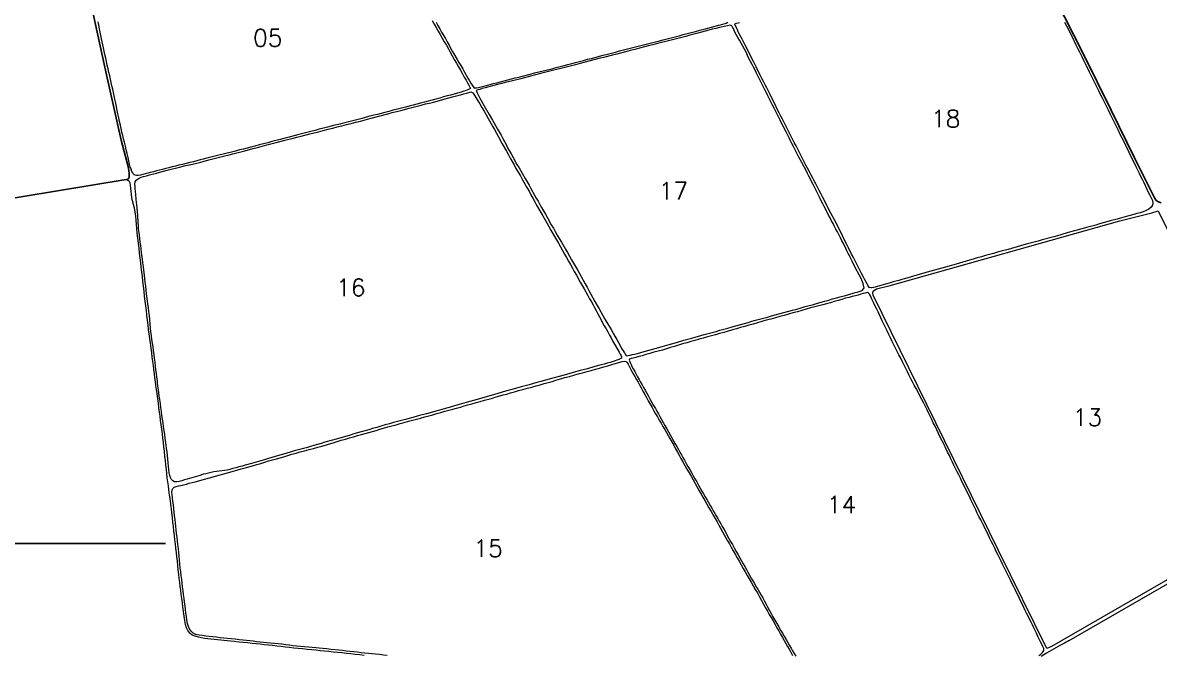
# Model space of a CAD drawing. Header units: millimetres. Extents: x 725091 to 729291, y 7781200 to 7787140.
# Drawn here: x 726532 to 728253, y 7783231 to 7784188 of the extents above; entities that cross this region are included whole.
import ezdxf

# ---------------------------------------------------------------- set-up
doc = ezdxf.new("R2010")
doc.units = ezdxf.units.MM
for name, color, linetype, lineweight in [('0114000494', 1, 'Continuous', 0), ('0114000494005', 5, 'Continuous', 0), ('0114000494013', 5, 'Continuous', 0), ('0114000494014', 5, 'Continuous', 0), ('0114000494015', 5, 'Continuous', 0), ('0114000494016', 5, 'Continuous', 0), ('0114000494017', 5, 'Continuous', 0), ('0114000494018', 5, 'Continuous', 0), ('0114000494020', 5, 'Continuous', 0)]:
    doc.layers.add(name, color=color, linetype=linetype, lineweight=lineweight)
for name, color, linetype in [('0114000494023', 5, 'Continuous'), ('0114000494028', 5, 'Continuous'), ('MALHA', 8, 'Continuous'), ('TEXTO', 7, 'Continuous')]:
    doc.layers.add(name, color=color, linetype=linetype)
doc.styles.add('Simplex', font='simplex.shx')

msp = doc.modelspace()

# ---------------------------------------------------------------- linework, layer by layer
at = {"layer": '0114000494', "linetype": 'Continuous'}
for points in [[(728050.6, 7785306.2), (728223.6, 7784968.4), (728698.9, 7784044), (728843.4, 7783764.1), (728878.5, 7783696.4), (728876.7, 7783691.5), (728722.6, 7783602.4), (728115.9, 7783253.2), (728115.2, 7783253.2), (728113.7, 7783252.2), (728111.7, 7783251), (728109.2, 7783249.6), (728106.3, 7783248), (728103, 7783246.2), (728099.5, 7783244.2), (728095.9, 7783242.3), (728092.5, 7783240.3), (728089.1, 7783238.3), (728085.6, 7783236.3), (728081.9, 7783234.1), (728077.9, 7783231.7), (728073.7, 7783229.1)], [(727049.1, 7783231), (727042.5, 7783231.7), (727035.7, 7783232.5), (727029, 7783233.2), (727022.2, 7783234), (727015.5, 7783234.6), (727008.9, 7783235.3), (727002.3, 7783236), (726995.7, 7783236.7), (726989.1, 7783237.4), (726982.5, 7783238.1), (726976, 7783238.8), (726969.4, 7783239.3), (726962.7, 7783240), (726956, 7783240.7), (726949.3, 7783241.4), (726942.7, 7783242.1), (726936.2, 7783242.9), (726929.8, 7783243.6), (726923.3, 7783244.2), (726916.9, 7783245), (726910.4, 7783245.7), (726904.1, 7783246.3), (726898, 7783247), (726891.9, 7783247.7), (726885.7, 7783248.4), (726879.5, 7783249.1), (726873, 7783249.8), (726866.4, 7783250.4), (726859.6, 7783251.1), (726853, 7783251.9), (726847, 7783252.6), (726841.7, 7783253.2), (726836.9, 7783253.7), (726832, 7783254.1), (726827.2, 7783254.6), (726822.3, 7783255), (726817.2, 7783255.5), (726812.3, 7783256.1), (726807.6, 7783256.7), (726802.9, 7783257.6), (726798.1, 7783258.6), (726793.3, 7783259.9), (726788.8, 7783261.8), (726785, 7783264.7), (726782, 7783268.4), (726780.1, 7783272.7), (726778.7, 7783277.8), (726777.5, 7783283.7), (726776.4, 7783290.3), (726775.5, 7783297.5), (726774.7, 7783304.3), (726774, 7783310.5), (726773.2, 7783316.9), (726772.3, 7783323.3), (726771.5, 7783329.4), (726770.7, 7783335.4), (726769.9, 7783341.4), (726769.2, 7783347.4), (726768.5, 7783353.5), (726767.7, 7783360.2), (726767, 7783366.8), (726766.3, 7783373.3), (726765.6, 7783379.9), (726764.9, 7783386.5), (726764.2, 7783393), (726763.4, 7783399.5), (726762.6, 7783406), (726761.9, 7783412.5), (726761.2, 7783419.1), (726760.4, 7783425.8), (726759.5, 7783432.7), (726758.8, 7783439.6), (726758, 7783446.5), (726757.3, 7783453), (726756.5, 7783459.1), (726755.8, 7783465.2), (726755, 7783471), (726754.1, 7783476.7), (726753.4, 7783482.2), (726752.7, 7783487.6), (726752, 7783493.4), (726751.1, 7783499.7), (726750.5, 7783506), (726749.8, 7783512.4), (726749.1, 7783519), (726748.4, 7783525.8), (726747.6, 7783532.6), (726746.8, 7783539.4), (726746, 7783546.3), (726745.2, 7783553.2), (726744.5, 7783559.8), (726743.6, 7783566.4), (726742.7, 7783573.1), (726741.8, 7783579.8), (726740.9, 7783586.3), (726740.1, 7783592.7), (726739.2, 7783599.1), (726738.5, 7783605.6), (726737.6, 7783612.6), (726736.6, 7783619.5), (726735.6, 7783626.5), (726734.6, 7783633.1), (726733.7, 7783639.1), (726733, 7783645.2), (726732.2, 7783651.1), (726731.5, 7783657.2), (726730.7, 7783663.3), (726730, 7783669.4), (726729.2, 7783675.6), (726728.4, 7783682), (726727.5, 7783688.9), (726726.5, 7783696), (726725.5, 7783703.1), (726724.4, 7783710.2), (726723.5, 7783717.3), (726722.7, 7783724.2), (726721.9, 7783731.2), (726721.1, 7783738.3), (726720.2, 7783745.6), (726719.4, 7783752.7), (726718.6, 7783759.9), (726717.7, 7783767.1), (726716.8, 7783774.6), (726716, 7783782.2), (726715.1, 7783789.7), (726714.2, 7783797), (726713.4, 7783804.1), (726712.5, 7783811.1), (726711.6, 7783818.1), (726710.8, 7783825.1), (726710, 7783832.3), (726709.2, 7783839.7), (726708.4, 7783847.1), (726707.5, 7783854.7), (726706.6, 7783862.2), (726705.7, 7783869.6), (726704.9, 7783876.6), (726704.3, 7783883.1), (726703.9, 7783889.5), (726703.3, 7783895.7), (726702.5, 7783901.8), (726701.4, 7783907.7), (726699.7, 7783913.3), (726698.5, 7783918.8), (726697.5, 7783923.7), (726696.8, 7783928.5), (726696.2, 7783933.2), (726695.7, 7783937.9), (726695.2, 7783942.1), (726694.7, 7783945.7), (726693.7, 7783947.9), (726688.6, 7783951.1), (726122.9, 7783857.6)]]:
    msp.add_lwpolyline(points, dxfattribs=at)
at = {"layer": '0114000494005', "linetype": 'ByBlock', "elevation": 572.7}
msp.add_lwpolyline([(727152.1, 7784191.7), (727155.1, 7784186.2), (727158.2, 7784180.8), (727161.2, 7784175.6), (727164.2, 7784170.2), (727167.4, 7784164.8), (727170.4, 7784159.4), (727173.5, 7784154), (727176.5, 7784148.7), (727179.4, 7784143.4), (727182.4, 7784138.1), (727185.5, 7784132.6), (727188.6, 7784127.1), (727191.7, 7784121.6), (727194.8, 7784116.2), (727197.8, 7784111), (727200.7, 7784106), (727203.3, 7784101.3), (727205.5, 7784097.4), (727207.3, 7784093.7), (727208.8, 7784090.7), (727210, 7784088.5), (727208, 7784087.7), (727206, 7784086.7), (727203.4, 7784085.5), (727200.1, 7784084.4), (727195.7, 7784083.2), (727190.6, 7784081.8), (727185.3, 7784080.3), (727180, 7784078.7), (727174.7, 7784077.3), (727169.1, 7784075.8), (727163.4, 7784074.2), (727157.5, 7784072.6), (727151.8, 7784071.1), (727146, 7784069.6), (727140.2, 7784068), (727134.3, 7784066.4), (727128.7, 7784064.9), (727123.1, 7784063.5), (727117.4, 7784062.1), (727111.6, 7784060.5), (727105.5, 7784059), (727099.3, 7784057.4), (727092.9, 7784055.7), (727086.6, 7784054), (727080.4, 7784052.4), (727074.7, 7784050.9), (727069.2, 7784049.5), (727063.6, 7784048.1), (727057.9, 7784046.6), (727052.1, 7784045.1), (727046.2, 7784043.5), (727040.2, 7784041.9), (727034.1, 7784040.3), (727027.8, 7784038.8), (727021.6, 7784037.2), (727015.6, 7784035.8), (727010, 7784034.4), (727004.6, 7784033), (726999.2, 7784031.6), (726993.4, 7784030.1), (726987.3, 7784028.5), (726981.1, 7784026.9), (726974.8, 7784025.3), (726968.6, 7784023.6), (726962.3, 7784022), (726956.2, 7784020.4), (726950.3, 7784019), (726944.7, 7784017.6), (726939, 7784016.2), (726933.3, 7784014.7), (726927.5, 7784013.1), (726921.7, 7784011.5), (726915.6, 7784009.9), (726909.4, 7784008.3), (726903.1, 7784006.6), (726896.6, 7784004.9), (726890.1, 7784003.2), (726883.7, 7784001.5), (726877.5, 7784000), (726871.8, 7783998.5), (726866.2, 7783997.1), (726860.4, 7783995.6), (726854.3, 7783994), (726848.1, 7783992.3), (726841.9, 7783990.7), (726835.7, 7783989.1), (726829.3, 7783987.6), (726823.1, 7783986.1), (726816.9, 7783984.6), (726811, 7783983.1), (726805.6, 7783981.7), (726800.7, 7783980.5), (726795.7, 7783979.2), (726790.5, 7783977.9), (726785.1, 7783976.6), (726779.5, 7783975.1), (726774, 7783973.8), (726768.7, 7783972.5), (726763.5, 7783971.3), (726758.5, 7783970), (726753.6, 7783968.7), (726748.7, 7783967.4), (726743.9, 7783966.2), (726739.2, 7783965.1), (726734.5, 7783964), (726730, 7783962.8), (726725.4, 7783961.6), (726721.4, 7783960.5), (726717.4, 7783959.4), (726713.8, 7783958.5), (726710.3, 7783957.7), (726707.2, 7783957), (726704.5, 7783956.8), (726702.5, 7783957.3), (726701.1, 7783958.1), (726700, 7783959.2), (726698.9, 7783960.9), (726697.6, 7783963.3), (726696.2, 7783966.4), (726695, 7783970), (726694.1, 7783974.1), (726693, 7783979), (726691.8, 7783984.4), (726690.4, 7783990.2), (726689, 7783996), (726687.6, 7784001.6), (726686.2, 7784007.2), (726684.9, 7784012.5), (726683.6, 7784017.7), (726682.5, 7784022.8), (726681.3, 7784027.9), (726680, 7784033.2), (726678.7, 7784038.8), (726677.5, 7784044.5), (726676.4, 7784050.1), (726675.3, 7784055.5), (726674.2, 7784061.1), (726673, 7784066.7), (726671.9, 7784072.3), (726670.8, 7784077.6), (726669.7, 7784082.7), (726668.5, 7784087.8), (726667.3, 7784092.9), (726666.2, 7784097.9), (726665.2, 7784102.9), (726663.9, 7784107.9), (726662.8, 7784113), (726661.5, 7784118.2), (726660.3, 7784123.9), (726659.1, 7784129.5), (726657.9, 7784134.7), (726656.7, 7784140), (726655.6, 7784145.2), (726654.5, 7784150.1), (726653.4, 7784154.7), (726652.4, 7784159.2), (726651.5, 7784163.7), (726650.6, 7784168.6), (726649.6, 7784173.7), (726648.6, 7784179), (726647.4, 7784184.3), (726646.2, 7784189.7)], dxfattribs=at)
at = {"layer": '0114000494013'}
msp.add_lwpolyline([(728089.3, 7783244.3), (728082.5, 7783241.2), (728009.1, 7783389.6), (727819.4, 7783776.1), (727819, 7783779.3), (727819.8, 7783782.1), (727824.6, 7783785.3), (727845.4, 7783790.6), (728192.7, 7783888.6), (728241.2, 7783900.6), (728250.9, 7783903.4), (728469, 7783463.2), (728423.8, 7783437.2), (728089.3, 7783244.3)], close=True, dxfattribs=at)
at = {"layer": '0114000494014', "linetype": 'ByBlock', "elevation": 563.3}
msp.add_lwpolyline([(728070.4, 7783230.9), (728073.5, 7783233), (728076.1, 7783235.4), (728077.7, 7783238.2), (728077.8, 7783241.4), (728076.6, 7783244.4), (728074.8, 7783247.8), (728072.8, 7783251.5), (728070.8, 7783255.4), (728068.7, 7783259.7), (728066.8, 7783264.4), (728065, 7783268.7), (728062.9, 7783272.9), (728060.7, 7783277.1), (728058.5, 7783281.4), (728056.4, 7783285.7), (728054.1, 7783290.2), (728051.9, 7783294.7), (728049.7, 7783299), (728047.6, 7783303.3), (728045.4, 7783308.1), (728043.2, 7783312.6), (728041.1, 7783317.1), (728038.9, 7783321.6), (728036.7, 7783326.2), (728034.5, 7783330.6), (728032.4, 7783334.9), (728030.2, 7783339.3), (728027.9, 7783343.8), (728025.5, 7783348.7), (728022.9, 7783354), (728020.4, 7783359.1), (728017.8, 7783364), (728015.4, 7783368.8), (728013.1, 7783373.6), (728010.7, 7783378.5), (728008.3, 7783383.5), (728005.9, 7783388.4), (728003.5, 7783393.2), (728001.1, 7783398.1), (727998.7, 7783403), (727996.3, 7783407.7), (727994, 7783412.4), (727992, 7783416.8), (727989.8, 7783421.3), (727987.5, 7783426), (727985, 7783430.9), (727982.4, 7783435.9), (727979.7, 7783441.1), (727977.2, 7783446.2), (727974.9, 7783451.1), (727972.4, 7783456), (727970, 7783461.1), (727967.5, 7783466.3), (727965.2, 7783471.2), (727963, 7783475.8), (727960.7, 7783480.3), (727958.4, 7783484.9), (727956.2, 7783489.3), (727953.9, 7783494), (727951.6, 7783499), (727949.2, 7783504), (727946.8, 7783508.9), (727944.3, 7783513.8), (727941.9, 7783518.7), (727939.6, 7783523.5), (727937.3, 7783528.3), (727934.9, 7783533.4), (727932.3, 7783538.6), (727929.6, 7783544.2), (727926.8, 7783549.9), (727924.1, 7783555.6), (727921.2, 7783561.2), (727918.5, 7783566.7), (727915.8, 7783572.2), (727913.2, 7783577.6), (727910.6, 7783582.7), (727908.2, 7783587.7), (727905.8, 7783592.8), (727903.4, 7783597.8), (727901.1, 7783602.7), (727898.7, 7783607.7), (727896.1, 7783612.8), (727893.3, 7783618), (727890.4, 7783623.6), (727887.5, 7783629.2), (727884.6, 7783634.7), (727881.8, 7783639.9), (727879.2, 7783644.8), (727876.6, 7783649.6), (727874.2, 7783654.6), (727871.7, 7783659.8), (727869.1, 7783665), (727866.6, 7783670.1), (727863.9, 7783675.2), (727861.3, 7783680.4), (727858.6, 7783685.7), (727856, 7783690.8), (727853.3, 7783695.9), (727850.8, 7783700.9), (727848.3, 7783706), (727845.7, 7783711.3), (727843.1, 7783716.5), (727840.6, 7783721.8), (727838.1, 7783727), (727835.6, 7783732.1), (727833.3, 7783737), (727831.2, 7783741.6), (727829, 7783746.1), (727826.9, 7783750.8), (727824.5, 7783755.7), (727822.3, 7783760.4), (727820.2, 7783764.7), (727818.3, 7783768.7), (727816.6, 7783772.2), (727815.3, 7783775.1), (727814, 7783777.5), (727812.7, 7783779.1), (727811.2, 7783779.9), (727807.6, 7783779.2), (727804.5, 7783778.3), (727801, 7783777.3), (727797, 7783776.2), (727792.6, 7783775.1), (727787.9, 7783773.9), (727783, 7783772.6), (727777.9, 7783771.2), (727772.3, 7783769.6), (727766.4, 7783767.9), (727760.5, 7783766.2), (727754.8, 7783764.6), (727749.1, 7783763), (727743.3, 7783761.5), (727737.3, 7783759.9), (727731.2, 7783758.3), (727724.9, 7783756.6), (727718.4, 7783754.8), (727711.7, 7783752.9), (727704.8, 7783751), (727698.1, 7783749.2), (727691.6, 7783747.3), (727685, 7783745.4), (727678.4, 7783743.6), (727671.6, 7783741.7), (727664.6, 7783739.8), (727657.8, 7783737.9), (727651.1, 7783736), (727644.5, 7783734.2), (727638, 7783732.3), (727631.6, 7783730.5), (727625.3, 7783728.7), (727619, 7783726.9), (727612.8, 7783725.2), (727606.5, 7783723.4), (727600.1, 7783721.5), (727593.6, 7783719.7), (727587.2, 7783717.9), (727581, 7783716.2), (727574.9, 7783714.4), (727568.6, 7783712.7), (727562.3, 7783710.9), (727556, 7783709.2), (727549.7, 7783707.4), (727543.5, 7783705.7), (727537.3, 7783703.9), (727531.1, 7783702.1), (727525, 7783700.3), (727518.9, 7783698.5), (727512.9, 7783696.9), (727506.8, 7783695), (727500.5, 7783693), (727494.1, 7783691.2), (727487.7, 7783689.5), (727481.4, 7783687.7), (727475.4, 7783686), (727469.8, 7783684.4), (727464.9, 7783683.1), (727460.2, 7783681.8), (727456.2, 7783680.8), (727453.3, 7783680), (727450.8, 7783679.1), (727450.8, 7783679.1), (727450, 7783677.5), (727450.5, 7783676.5), (727451.6, 7783674), (727453, 7783671.2), (727454.5, 7783668), (727456.4, 7783664.3), (727458.6, 7783660.5), (727460.8, 7783656.5), (727463, 7783652.5), (727465.3, 7783648.3), (727467.5, 7783644.2), (727469.7, 7783640.3), (727471.9, 7783636.3), (727474.2, 7783632.1), (727476.8, 7783627.7), (727479.4, 7783623.1), (727482.1, 7783618.3), (727484.7, 7783613.6), (727487.3, 7783609.1), (727489.9, 7783604.7), (727492.3, 7783600.5), (727494.5, 7783596.4), (727496.7, 7783592.3), (727499.2, 7783588), (727501.8, 7783583.3), (727504.4, 7783578.6), (727507.1, 7783573.9), (727509.7, 7783569.3), (727512.2, 7783564.8), (727514.8, 7783560.3), (727517.4, 7783555.7), (727519.9, 7783551.2), (727522.4, 7783546.9), (727524.8, 7783542.7), (727527.1, 7783538.5), (727529.4, 7783534.5), (727531.7, 7783530.4), (727534.2, 7783526.1), (727536.7, 7783521.5), (727539.2, 7783516.8), (727541.9, 7783512.1), (727544.5, 7783507.5), (727547.1, 7783502.8), (727549.8, 7783498.1), (727552.5, 7783493.3), (727555.2, 7783488.6), (727557.8, 7783483.9), (727560.3, 7783479.5), (727562.8, 7783475.3), (727565.2, 7783471.1), (727567.7, 7783466.7), (727570.3, 7783462.2), (727572.8, 7783457.8), (727575.2, 7783453.7), (727577.5, 7783449.7), (727579.8, 7783445.8), (727582.1, 7783441.9), (727584.3, 7783437.9), (727586.6, 7783433.9), (727588.9, 7783430), (727591.2, 7783425.9), (727593.8, 7783421.3), (727596.3, 7783416.7), (727598.8, 7783412.3), (727601.2, 7783408), (727603.8, 7783403.5), (727606.5, 7783398.6), (727609.3, 7783393.5), (727612.2, 7783388.2), (727615, 7783383.2), (727617.6, 7783378.5), (727620.3, 7783374), (727622.8, 7783369.6), (727625.3, 7783365.3), (727627.8, 7783361), (727630.1, 7783356.7), (727632.5, 7783352.4), (727635.1, 7783347.7), (727637.3, 7783343.9), (727639.7, 7783339.6), (727642.2, 7783335.4), (727644.8, 7783331.1), (727647.3, 7783326.7), (727649.8, 7783322.3), (727652.4, 7783317.8), (727655, 7783313.1), (727657.5, 7783308.4), (727660, 7783303.6), (727662.6, 7783298.8), (727665.1, 7783294.2), (727667.9, 7783289.4), (727670.8, 7783284.3), (727673.8, 7783279.2), (727676.7, 7783274), (727679.4, 7783269.2), (727682.2, 7783264.6), (727685, 7783259.8), (727687.8, 7783255.1), (727690.3, 7783250.5), (727692.8, 7783246.1), (727695.3, 7783241.8), (727697.7, 7783237.7), (727699.9, 7783233.7), (727702.3, 7783229.6)], dxfattribs=at)
at = {"layer": '0114000494015', "linetype": 'ByBlock', "elevation": 570.4}
msp.add_lwpolyline([(727084.1, 7783230.8), (727078.2, 7783231.5), (727072.2, 7783232.2), (727066.4, 7783232.9), (727060.9, 7783233.4), (727055.6, 7783233.9), (727050.1, 7783234.4), (727044.5, 7783235), (727038.9, 7783235.6), (727033.1, 7783236.2), (727027.4, 7783236.9), (727021.7, 7783237.6), (727016.1, 7783238.2), (727010.5, 7783238.8), (727004.6, 7783239.4), (726998.6, 7783240.1), (726992.6, 7783240.7), (726986.7, 7783241.4), (726981.1, 7783241.9), (726975.7, 7783242.4), (726970.3, 7783243), (726964.7, 7783243.6), (726958.8, 7783244.1), (726952.9, 7783244.5), (726947.1, 7783245.1), (726941.4, 7783245.5), (726935.9, 7783246.2), (726930.3, 7783246.9), (726924.6, 7783247.7), (726918.9, 7783248.4), (726913.2, 7783249), (726907.4, 7783249.6), (726901.9, 7783250), (726896.7, 7783250.5), (726891.6, 7783251.1), (726886.3, 7783251.7), (726881.2, 7783252.4), (726876.2, 7783252.9), (726871.1, 7783253.4), (726865.7, 7783254.1), (726860, 7783254.7), (726853.9, 7783255.3), (726847.9, 7783255.9), (726842.1, 7783256.5), (726836.5, 7783257.1), (726830.9, 7783257.7), (726825.4, 7783258.3), (726820, 7783259), (726814.7, 7783259.7), (726809.6, 7783260.3), (726804.5, 7783261), (726799.4, 7783261.8), (726794.5, 7783262.8), (726790.3, 7783264.7), (726787, 7783267.4), (726784.7, 7783270.9), (726783.1, 7783274.9), (726781.9, 7783279.4), (726780.9, 7783284.6), (726780.1, 7783290), (726779.3, 7783295.3), (726778.6, 7783300.6), (726777.9, 7783306), (726777.2, 7783311.5), (726776.5, 7783317.2), (726775.8, 7783323), (726775, 7783328.8), (726774.3, 7783334.6), (726773.6, 7783340.3), (726772.9, 7783346), (726772.2, 7783351.6), (726771.5, 7783357.3), (726770.8, 7783363.3), (726770.2, 7783369.3), (726769.6, 7783375.2), (726769.1, 7783381), (726768.5, 7783386.8), (726767.9, 7783392.6), (726767.2, 7783398.5), (726766.5, 7783404.2), (726765.8, 7783410), (726765.1, 7783415.6), (726764.6, 7783420.9), (726764.1, 7783426.1), (726763.5, 7783431.3), (726762.9, 7783436.6), (726762.2, 7783442), (726761.6, 7783447.5), (726761, 7783453), (726760.3, 7783458.7), (726759.7, 7783464.2), (726759, 7783469.3), (726758.4, 7783473.9), (726758.1, 7783477.9), (726758.6, 7783481.2), (726759.7, 7783483.6), (726761.7, 7783485.4), (726764.6, 7783486.7), (726764.6, 7783486.7), (726768.1, 7783487.5), (726771.7, 7783488.2), (726775.7, 7783489.2), (726779.9, 7783490.2), (726784.3, 7783491.3), (726788.7, 7783492.5), (726793.5, 7783493.7), (726798.8, 7783495.1), (726804.1, 7783496.6), (726809.5, 7783498.1), (726814.9, 7783499.7), (726820.3, 7783501.2), (726825.7, 7783502.7), (726831.1, 7783504.2), (726836.6, 7783505.7), (726842.1, 7783507.2), (726847.4, 7783508.7), (726852.7, 7783510.2), (726857.9, 7783511.7), (726863.1, 7783513.2), (726868.8, 7783514.8), (726874.6, 7783516.4), (726880.3, 7783518), (726886.4, 7783519.7), (726892.5, 7783521.5), (726898.5, 7783523.4), (726904.5, 7783525.1), (726910.4, 7783526.8), (726916.2, 7783528.5), (726921.9, 7783530), (726927.5, 7783531.6), (726933.6, 7783533.4), (726939.7, 7783535.2), (726946, 7783537), (726952.3, 7783538.7), (726959, 7783540.6), (726965.9, 7783542.4), (726972.4, 7783544.2), (726978.7, 7783545.9), (726984.8, 7783547.5), (726990.8, 7783549.2), (726996.6, 7783551), (727002.4, 7783552.8), (727008.4, 7783554.6), (727014.5, 7783556.4), (727020.7, 7783558.2), (727026.9, 7783560.1), (727033.1, 7783561.8), (727039.1, 7783563.5), (727044.9, 7783565.1), (727050.7, 7783566.6), (727056.3, 7783568.2), (727061.6, 7783569.8), (727067.1, 7783571.3), (727072.7, 7783573.1), (727078.6, 7783574.9), (727084.9, 7783576.6), (727091.2, 7783578.3), (727097.5, 7783580), (727103.6, 7783581.7), (727109.8, 7783583.4), (727116, 7783585.1), (727122.3, 7783586.8), (727128.5, 7783588.4), (727134.6, 7783590), (727140.9, 7783591.8), (727147, 7783593.4), (727152.9, 7783595.1), (727158.9, 7783596.8), (727165, 7783598.6), (727171.2, 7783600.3), (727177.2, 7783601.9), (727183.1, 7783603.6), (727188.9, 7783605.1), (727194.7, 7783606.7), (727200.4, 7783608.4), (727206.2, 7783610.1), (727212.3, 7783611.8), (727218.5, 7783613.4), (727224.8, 7783615.2), (727231.2, 7783617), (727239.7, 7783619.2), (727243.3, 7783620.3), (727248.9, 7783621.9), (727254.2, 7783623.5), (727259.4, 7783625), (727264.8, 7783626.4), (727270.5, 7783628.2), (727276.4, 7783629.8), (727282.7, 7783631.5), (727289.4, 7783633.2), (727296.2, 7783635.1), (727302.9, 7783637), (727309.3, 7783638.8), (727315.5, 7783640.5), (727321.6, 7783642.2), (727327.5, 7783643.8), (727333.6, 7783645.5), (727339.3, 7783647.2), (727346.4, 7783649.3), (727353, 7783651.2), (727359.7, 7783653), (727366.3, 7783654.8), (727373, 7783656.7), (727379.8, 7783658.6), (727386.5, 7783660.5), (727392.9, 7783662.2), (727399.2, 7783663.9), (727405.5, 7783665.7), (727411.8, 7783667.5), (727418, 7783669.3), (727424.2, 7783671.1), (727431.2, 7783673.2), (727434.6, 7783674.2), (727439.8, 7783675.7), (727442.5, 7783676.3), (727445.9, 7783675.8), (727447, 7783674), (727448.5, 7783671.5), (727450.1, 7783668.7), (727451.9, 7783665.4), (727454, 7783661.6), (727456.4, 7783657.2), (727458.9, 7783652.7), (727461.4, 7783648.4), (727463.6, 7783644.4), (727466, 7783640.2), (727468.5, 7783635.9), (727471, 7783630.9), (727473.7, 7783625.9), (727476.5, 7783620.9), (727479.2, 7783616), (727482, 7783611.1), (727484.8, 7783606.1), (727487.6, 7783601.2), (727490.3, 7783596.6), (727493, 7783592), (727495.8, 7783587.1), (727498.6, 7783582.2), (727501.3, 7783577.5), (727504, 7783572.8), (727506.6, 7783568.2), (727509.2, 7783563.6), (727511.8, 7783558.9), (727514.6, 7783554.1), (727517.6, 7783548.8), (727520.6, 7783543.4), (727523.4, 7783538.4), (727526, 7783533.7), (727528.6, 7783528.8), (727531.5, 7783523.6), (727534.5, 7783518.2), (727537.7, 7783512.8), (727540.8, 7783507.4), (727543.9, 7783502.1), (727547, 7783496.7), (727550.1, 7783491.1), (727553.4, 7783485.4), (727556.4, 7783479.8), (727559.2, 7783474.9), (727561.9, 7783470.1), (727564.8, 7783465.1), (727567.8, 7783459.8), (727571, 7783454.3), (727574.3, 7783448.6), (727577.4, 7783443.1), (727580.4, 7783437.9), (727583.3, 7783432.9), (727585.9, 7783428), (727588.7, 7783423.2), (727591.5, 7783418.1), (727594.1, 7783413.3), (727596.7, 7783408.8), (727599.3, 7783404.2), (727602, 7783399.5), (727604.8, 7783394.6), (727607.7, 7783389.4), (727610.7, 7783384.1), (727613.7, 7783378.8), (727616.9, 7783373.5), (727619.9, 7783368.1), (727622.9, 7783362.6), (727625.9, 7783357.2), (727628.9, 7783352), (727631.7, 7783346.9), (727634.8, 7783341.6), (727638, 7783336.3), (727641.1, 7783330.8), (727644.3, 7783325.4), (727647.4, 7783319.8), (727650.5, 7783314.1), (727653.6, 7783308.4), (727656.7, 7783302.9), (727659.4, 7783297.9), (727662.1, 7783293), (727665, 7783288.1), (727668.1, 7783283), (727671, 7783277.9), (727673.8, 7783272.8), (727676.6, 7783268), (727679.3, 7783263.1), (727682.2, 7783258.1), (727684.9, 7783253.3), (727687.6, 7783249), (727690, 7783244.6), (727692.3, 7783240.2), (727694.9, 7783235.6), (727697.6, 7783230.7)], dxfattribs=at)
at = {"layer": '0114000494016', "linetype": 'ByBlock', "elevation": 571.7}
msp.add_lwpolyline([(726708.5, 7783953.1), (726711.4, 7783954.3), (726715.1, 7783955.5), (726719.5, 7783956.7), (726724.3, 7783957.9), (726734.6, 7783960.6), (726740, 7783962.1), (726750.9, 7783964.9), (726771.7, 7783970.3), (726776.8, 7783971.5), (726789.4, 7783974.4), (726795.6, 7783975.9), (726801.8, 7783977.4), (726814.2, 7783980.6), (726820.2, 7783982.3), (726826.1, 7783983.7), (726838.3, 7783986.7), (726844.5, 7783988.2), (726850.4, 7783989.7), (726856.3, 7783991.1), (726862.5, 7783992.8), (726868.6, 7783994.4), (726880.8, 7783997.7), (726887.6, 7783999.6), (726894.6, 7784001.4), (726901.6, 7784003.3), (726915.7, 7784006.9), (726929, 7784010.4), (726941.5, 7784013.6), (726947.4, 7784015.1), (726953.6, 7784016.7), (726966.7, 7784019.9), (726973.4, 7784021.5), (726980.2, 7784023.3), (726987.2, 7784025.1), (726994.4, 7784027), (727001.5, 7784028.7), (727008.4, 7784030.6), (727015.3, 7784032.4), (727022.2, 7784034.2), (727029.2, 7784035.9), (727036.3, 7784037.7), (727043.4, 7784039.4), (727057.5, 7784043.1), (727071.4, 7784046.8), (727084.9, 7784050.4), (727091.6, 7784052.2), (727098.2, 7784053.9), (727104.7, 7784055.6), (727117.3, 7784058.8), (727129.3, 7784061.9), (727135.5, 7784063.5), (727141.7, 7784065.2), (727147.9, 7784066.7), (727153.9, 7784068.2), (727177, 7784074.3), (727182.9, 7784076), (727188.8, 7784077.6), (727194.7, 7784079.2), (727200, 7784080.6), (727204.6, 7784081.7), (727210.7, 7784083.4), (727213.5, 7784082.3), (727214.9, 7784080.3), (727216.7, 7784077.3), (727221.3, 7784070.1), (727224.1, 7784065.4), (727227.3, 7784060.1), (727230.6, 7784054.4), (727236.9, 7784043.1), (727243.1, 7784031.9), (727246.2, 7784026.5), (727249.3, 7784021), (727252.3, 7784015.6), (727258.2, 7784004.9), (727264.3, 7783993.9), (727267.4, 7783988.4), (727270.3, 7783983.2), (727273.2, 7783978.1), (727276, 7783973), (727278.9, 7783967.8), (727282.1, 7783962.2), (727285.5, 7783956.4), (727288.9, 7783950.5), (727295.4, 7783939.1), (727298.6, 7783933.3), (727301.6, 7783927.9), (727304.5, 7783922.5), (727307.3, 7783917.2), (727310.2, 7783911.9), (727316.6, 7783901.2), (727319.6, 7783895.8), (727325.6, 7783885.2), (727328.7, 7783879.8), (727331.6, 7783874.5), (727337.1, 7783864.8), (727340, 7783859.9), (727343, 7783854.7), (727346.1, 7783849.3), (727349.2, 7783843.6), (727352.4, 7783838.2), (727355.4, 7783833), (727358.4, 7783827.6), (727361.4, 7783822.4), (727364.2, 7783817), (727367.2, 7783811.6), (727370.3, 7783806.3), (727376.2, 7783795.7), (727379.2, 7783790.4), (727382, 7783785.4), (727387.6, 7783775.5), (727390.4, 7783770.6), (727393, 7783765.8), (727395.5, 7783761.3), (727397.8, 7783757.1), (727400.2, 7783752.6), (727402.7, 7783747.8), (727405.2, 7783743.3), (727407.7, 7783738.8), (727410.1, 7783734.3), (727412.6, 7783729.6), (727415.2, 7783724.9), (727417.8, 7783720.3), (727420.4, 7783715.7), (727422.8, 7783711.2), (727425.2, 7783707), (727429.6, 7783699.4), (727435.3, 7783689.6), (727436.8, 7783686.9), (727438.1, 7783684.4), (727438.7, 7783682.5), (727438.8, 7783680.8), (727434.4, 7783678.4), (727431.8, 7783677.5), (727428.8, 7783676.5), (727421.4, 7783674.3), (727417.1, 7783673), (727412.4, 7783671.7), (727407.7, 7783670.4), (727398, 7783667.8), (727387.4, 7783664.7), (727376, 7783661.9), (727370.9, 7783660.3), (727365.7, 7783658.8), (727355.3, 7783655.8), (727349.9, 7783654.4), (727344.2, 7783652.9), (727332.7, 7783649.9), (727327.3, 7783648.4), (727321.9, 7783647), (727316.3, 7783645.4), (727310.6, 7783643.7), (727298.8, 7783640.3), (727292.8, 7783638.7), (727286.7, 7783637.1), (727274.7, 7783633.8), (727262.9, 7783630.5), (727251.6, 7783627.3), (727241.1, 7783624.3), (727225.2, 7783619.6), (727220, 7783618.1), (727214.6, 7783616.6), (727209.1, 7783615.1), (727203.7, 7783613.5), (727192.9, 7783610.4), (727187.3, 7783608.8), (727181.4, 7783607.2), (727175.8, 7783605.7), (727170.1, 7783604.1), (727159.4, 7783600.9), (727154.2, 7783599.5), (727149, 7783598.1), (727143.6, 7783596.6), (727132.8, 7783593.7), (727122.6, 7783591), (727117.2, 7783589.5), (727111.6, 7783588), (727099.7, 7783584.8), (727093.6, 7783583.1), (727087.2, 7783581.4), (727080.8, 7783579.7), (727074.4, 7783577.9), (727068.1, 7783576), (727061.9, 7783574.2), (727056, 7783572.3), (727044.7, 7783569.1), (727039, 7783567.6), (727033.5, 7783566), (727027.9, 7783564.4), (727022.6, 7783562.8), (727006.8, 7783558.3), (727001.3, 7783556.8), (726989.6, 7783553.4), (726983.9, 7783551.7), (726978.4, 7783550.1), (726972.8, 7783548.5), (726961.2, 7783545.2), (726943.5, 7783540.3), (726932.2, 7783537), (726926.8, 7783535.3), (726911, 7783530.8), (726894.6, 7783526), (726889.1, 7783524.4), (726878.3, 7783521.5), (726869.1, 7783518.9), (726864.5, 7783517.5), (726859.6, 7783516), (726854.7, 7783514.7), (726850.2, 7783513.5), (726845.9, 7783512.4), (726841.9, 7783511.4), (726837.9, 7783510.5), (726833.8, 7783510.1), (726829.8, 7783509.5), (726825.8, 7783509.1), (726821.7, 7783508.5), (726817.5, 7783507.7), (726813.4, 7783506.8), (726809.4, 7783505.8), (726805.9, 7783504.9), (726798.7, 7783502.8), (726795.3, 7783501.8), (726792, 7783500.8), (726781.1, 7783497.5), (726777.2, 7783496.4), (726773.1, 7783495.3), (726769.1, 7783494.1), (726765.4, 7783493.4), (726762.1, 7783493.8), (726759.4, 7783495.1), (726757.4, 7783497.1), (726755.8, 7783499.9), (726754.7, 7783503.3), (726754.1, 7783507.4), (726753.6, 7783512.1), (726753.1, 7783517.1), (726752.6, 7783522.5), (726752, 7783528), (726751.3, 7783533.4), (726750.7, 7783538.7), (726750, 7783543.8), (726749.3, 7783549), (726747.9, 7783559.7), (726747.2, 7783565.3), (726745.5, 7783576.8), (726744.7, 7783582.7), (726742.9, 7783594.1), (726742.2, 7783599.8), (726741.5, 7783605.8), (726740.7, 7783612), (726739.8, 7783618), (726738.9, 7783623.4), (726738.3, 7783628.9), (726736.8, 7783639), (726736.3, 7783642.8), (726736, 7783646.8), (726735.2, 7783652), (726734.5, 7783657.5), (726733.9, 7783663.2), (726733.3, 7783668.8), (726732.6, 7783674.6), (726731.9, 7783680.4), (726731.1, 7783686.2), (726730.3, 7783691.9), (726729.5, 7783697.6), (726728.6, 7783703.3), (726727.7, 7783709), (726727.1, 7783714.8), (726726.4, 7783720.4), (726725.9, 7783726.2), (726725.3, 7783732.4), (726724.7, 7783738.9), (726724, 7783745.3), (726723.3, 7783751.5), (726722.5, 7783757.2), (726721.7, 7783762.3), (726721, 7783767.4), (726719.8, 7783777.8), (726718.4, 7783789.6), (726717.6, 7783795.5), (726716.9, 7783801.3), (726714.9, 7783819), (726714, 7783824.9), (726713.3, 7783830.7), (726712.7, 7783836.1), (726712, 7783841), (726711.4, 7783845.9), (726710.8, 7783850.9), (726710.2, 7783856), (726709, 7783866.7), (726707.7, 7783876.8), (726707.4, 7783881.7), (726707.1, 7783886.6), (726706.6, 7783896), (726705.4, 7783908.8), (726704.9, 7783912.8), (726704.5, 7783916.8), (726704.2, 7783920.9), (726703.3, 7783929), (726702.6, 7783936.8), (726702.2, 7783940.5), (726702.1, 7783944), (726702.6, 7783947.2), (726704.1, 7783949.9), (726706.1, 7783951.7)], close=True, dxfattribs=at)
at = {"layer": '0114000494017', "linetype": 'ByBlock', "elevation": 579.4}
msp.add_lwpolyline([(727448.7, 7783684.8), (727451.6, 7783685.2), (727454.9, 7783686), (727458.8, 7783686.9), (727463, 7783687.9), (727467.7, 7783689.2), (727473, 7783690.6), (727478.4, 7783692.1), (727483.9, 7783693.6), (727489.5, 7783695.2), (727495, 7783696.7), (727500.3, 7783698.2), (727510.9, 7783701.2), (727516.3, 7783702.8), (727521.8, 7783704.4), (727533.1, 7783707.7), (727545, 7783711.1), (727563.7, 7783716.3), (727569.8, 7783718), (727575.9, 7783719.7), (727581.7, 7783721.2), (727587.6, 7783722.9), (727593.7, 7783724.5), (727599.8, 7783726.2), (727605.9, 7783727.9), (727630.2, 7783734.8), (727636, 7783736.4), (727641.7, 7783738), (727647.5, 7783739.7), (727653.4, 7783741.4), (727659.5, 7783742.9), (727665.7, 7783744.5), (727684.4, 7783749.6), (727697.6, 7783753.2), (727704.2, 7783755), (727710.4, 7783756.8), (727716.7, 7783758.6), (727729.2, 7783762), (727735.2, 7783763.7), (727746.3, 7783766.9), (727752.4, 7783768.6), (727758.1, 7783770.2), (727763.9, 7783771.8), (727769.8, 7783773.5), (727775.6, 7783775.1), (727781.4, 7783776.7), (727792.2, 7783779.8), (727795.1, 7783780.6), (727798.5, 7783781.7), (727801.6, 7783782.7), (727803.5, 7783783.7), (727806, 7783786.9), (727805.1, 7783791.3), (727804.5, 7783793.5), (727803.6, 7783796.1), (727802.5, 7783798.6), (727801.2, 7783801.1), (727798.2, 7783806.9), (727792.9, 7783816.9), (727787.8, 7783827.3), (727785.7, 7783831.6), (727783.7, 7783835.4), (727781.8, 7783839.2), (727779.9, 7783842.9), (727778, 7783846.5), (727774.5, 7783854.2), (727772.2, 7783858.2), (727769.9, 7783862.7), (727765.4, 7783871.7), (727763.2, 7783876), (727761, 7783880.1), (727758.9, 7783884.3), (727756.5, 7783888.6), (727754.3, 7783892.8), (727752.1, 7783897), (727747.8, 7783905.7), (727745.6, 7783909.9), (727743.6, 7783914), (727741.5, 7783917.9), (727739.4, 7783922.1), (727737.2, 7783926.4), (727732.8, 7783935.2), (727730.7, 7783939.4), (727728.7, 7783943.5), (727722.4, 7783955.8), (727720.2, 7783960.1), (727717.9, 7783964.5), (727711.6, 7783976.7), (727707.2, 7783984.7), (727705, 7783988.6), (727702.9, 7783992.7), (727700.9, 7783996.8), (727698.8, 7784000.9), (727696.7, 7784005.2), (727694.5, 7784009.7), (727692.3, 7784014.1), (727687.8, 7784023), (727683.3, 7784031.7), (727681, 7784036.3), (727678.6, 7784040.8), (727674.2, 7784049.6), (727669.6, 7784058.7), (727667.2, 7784063.6), (727664.8, 7784068.4), (727660.3, 7784077.7), (727658, 7784082.1), (727655.8, 7784086.6), (727651.2, 7784095.5), (727648.9, 7784099.8), (727646.8, 7784103.9), (727644.9, 7784107.9), (727642.9, 7784112), (727640.7, 7784116.4), (727638.4, 7784120.7), (727636.2, 7784124.9), (727631.6, 7784134), (727629.3, 7784138.7), (727627.1, 7784143.4), (727624.6, 7784148), (727622.2, 7784152.7), (727617.3, 7784161.6), (727614.9, 7784165.8), (727610.6, 7784173.1), (727609.4, 7784176.3), (727608, 7784179.2), (727606.7, 7784181.6), (727605.7, 7784183.6), (727603.5, 7784184.7), (727596.7, 7784183.2), (727586.8, 7784180.9), (727581.5, 7784179.5), (727576.1, 7784178.2), (727570.8, 7784176.8), (727565.4, 7784175.4), (727559.9, 7784174), (727554.1, 7784172.4), (727548.1, 7784170.8), (727542, 7784169.1), (727535.9, 7784167.5), (727517.8, 7784162.9), (727511.8, 7784161.4), (727505.7, 7784159.9), (727499.4, 7784158.3), (727492.9, 7784156.6), (727486.1, 7784154.8), (727479.2, 7784153), (727465.7, 7784149.5), (727458.7, 7784147.7), (727451.8, 7784146), (727444.9, 7784144.1), (727431.5, 7784140.7), (727425, 7784139), (727411.4, 7784135.6), (727404.5, 7784133.9), (727383.4, 7784128.5), (727376.2, 7784126.7), (727368.9, 7784124.7), (727346.9, 7784119.1), (727331.9, 7784115.2), (727324, 7784113.3), (727316.2, 7784111.4), (727308.5, 7784109.4), (727300.8, 7784107.4), (727286, 7784103.5), (727271.7, 7784099.9), (727264.7, 7784098.1), (727257.6, 7784096.4), (727250.7, 7784094.6), (727232.4, 7784089.7), (727227.7, 7784088.4), (727224, 7784087.3), (727221, 7784086.4), (727218.6, 7784085.6), (727219.9, 7784082.2), (727222.7, 7784076.8), (727224.4, 7784073.8), (727226.3, 7784070.3), (727230.7, 7784062.6), (727238.2, 7784049.5), (727243.2, 7784040.7), (727245.8, 7784036.4), (727248.5, 7784031.9), (727251, 7784027.3), (727256.3, 7784017.9), (727258.9, 7784013.2), (727261.5, 7784008.4), (727263.9, 7784003.7), (727266.3, 7783999.1), (727268.7, 7783994.6), (727271.4, 7783989.8), (727274.4, 7783984.5), (727280.4, 7783973.8), (727283.5, 7783968.5), (727293, 7783952.3), (727296, 7783947.3), (727298.8, 7783942.3), (727301.6, 7783937.4), (727307, 7783927.5), (727309.6, 7783922.7), (727312.3, 7783918), (727314.9, 7783913.2), (727317.7, 7783908.5), (727320.6, 7783903.5), (727323.6, 7783898.4), (727326.6, 7783893.2), (727332.4, 7783882.6), (727335.5, 7783877.4), (727338.4, 7783872.1), (727341.4, 7783866.9), (727344.5, 7783861.7), (727347.7, 7783856.3), (727353.8, 7783845.6), (727356.8, 7783840.3), (727363, 7783829.6), (727369, 7783819.2), (727371.9, 7783814.1), (727374.8, 7783809), (727380.6, 7783798.6), (727383.6, 7783793.2), (727386.5, 7783788), (727389.3, 7783782.9), (727392.3, 7783777.6), (727395.4, 7783772.1), (727398.5, 7783766.3), (727401.6, 7783760.4), (727404.6, 7783755.1), (727410.6, 7783745), (727413.6, 7783739.8), (727416.6, 7783734.6), (727419.8, 7783729.3), (727422.8, 7783723.9), (727425.8, 7783718.7), (727428.7, 7783713.7), (727431.4, 7783709), (727436.6, 7783699.6), (727438.8, 7783695.5), (727441, 7783691.9), (727443, 7783688.9), (727444.4, 7783686.7), (727445.4, 7783685.3), (727446.2, 7783684.1)], close=True, dxfattribs=at)
at = {"layer": '0114000494018', "linetype": 'ByBlock', "elevation": 595.3}
msp.add_lwpolyline([(728109.1, 7784189.1), (728115, 7784177.9), (728117.9, 7784172.3), (728120.8, 7784166.6), (728126.6, 7784154.8), (728129.5, 7784148.9), (728132.4, 7784142.9), (728135.2, 7784137.1), (728137.9, 7784131.4), (728140.8, 7784125.7), (728146.7, 7784113.8), (728149.7, 7784107.8), (728152.6, 7784101.9), (728160.5, 7784085.8), (728163.4, 7784080.2), (728166.3, 7784074.4), (728175.3, 7784056.2), (728178.3, 7784050), (728181.4, 7784043.8), (728184.5, 7784037.6), (728187.4, 7784031.5), (728190.3, 7784025.5), (728193.2, 7784019.8), (728196, 7784014), (728198.8, 7784008.3), (728201.4, 7784002.8), (728206.7, 7783992.1), (728217, 7783970.8), (728219.6, 7783965.7), (728222, 7783960.8), (728224.4, 7783956), (728226.7, 7783951.3), (728229.1, 7783946.4), (728233.8, 7783936.5), (728236, 7783931.9), (728238.3, 7783927.3), (728240.6, 7783923.2), (728242.3, 7783919.4), (728243.1, 7783915.8), (728242.5, 7783912.1), (728240.3, 7783908.9), (728236.9, 7783906.1), (728232.9, 7783903.9), (728228.5, 7783902.1), (728223.7, 7783900.7), (728218.9, 7783899.4), (728214.2, 7783898), (728204.5, 7783895.4), (728194, 7783892.5), (728188.7, 7783891.1), (728178.4, 7783888.2), (728173.1, 7783886.7), (728162.1, 7783883.7), (728156.4, 7783882.1), (728150.5, 7783880.4), (728144.5, 7783878.8), (728126.4, 7783874), (728114.5, 7783870.7), (728103.8, 7783867.4), (728098.5, 7783865.9), (728093, 7783864.3), (728075.5, 7783859.5), (728069.4, 7783857.8), (728063.2, 7783856.2), (728057.1, 7783854.6), (728051.2, 7783852.9), (728028.8, 7783846.6), (728023.7, 7783845.2), (728013.2, 7783842.3), (728007.6, 7783840.8), (728001.8, 7783839.1), (727995.8, 7783837.5), (727989.6, 7783835.8), (727983.4, 7783834), (727977.1, 7783832.2), (727971, 7783830.5), (727965.4, 7783828.8), (727960.2, 7783827.3), (727945.3, 7783823), (727934.5, 7783820), (727912.3, 7783813.9), (727906.8, 7783812.4), (727901.5, 7783810.9), (727896.2, 7783809.3), (727890.9, 7783807.7), (727885.7, 7783806.2), (727880.7, 7783804.8), (727867.2, 7783800.8), (727862.9, 7783799.6), (727858.6, 7783798.4), (727849.8, 7783795.9), (727845.3, 7783794.7), (727836.8, 7783792.2), (727829.2, 7783789.9), (727825.5, 7783789), (727822.6, 7783788.3), (727820, 7783787.7), (727817.5, 7783787.3), (727815.8, 7783787), (727813.4, 7783787.7), (727812, 7783790), (727810.3, 7783793), (727806.5, 7783800.3), (727804.3, 7783804.4), (727802, 7783808.8), (727789.6, 7783832.9), (727787, 7783837.9), (727782.1, 7783847.7), (727779.7, 7783852.4), (727777.4, 7783857.1), (727769.4, 7783873.1), (727760.8, 7783889.7), (727755.4, 7783900.2), (727747.6, 7783915.6), (727745.2, 7783920.3), (727742.8, 7783924.9), (727740.3, 7783929.6), (727737.8, 7783934.4), (727732.7, 7783944.3), (727730.3, 7783949.1), (727727.9, 7783953.9), (727725.3, 7783958.6), (727722.7, 7783963.5), (727720.1, 7783968.3), (727717.6, 7783972.9), (727715.2, 7783977.5), (727710.4, 7783986.8), (727707.9, 7783991.8), (727705.3, 7783996.8), (727702.8, 7784001.8), (727700.2, 7784006.9), (727697.6, 7784011.9), (727689.9, 7784027.3), (727687.3, 7784032.4), (727682.1, 7784042.1), (727679.7, 7784046.9), (727677.3, 7784051.8), (727674.9, 7784056.5), (727672.7, 7784060.9), (727670.5, 7784065.4), (727668.3, 7784070), (727663.5, 7784079.7), (727661.2, 7784084.6), (727658.6, 7784089.5), (727656.1, 7784094.4), (727653.5, 7784099.2), (727651, 7784103.9), (727648.6, 7784108.6), (727642.7, 7784121.4), (727640.5, 7784125.3), (727638.4, 7784129.5), (727634.1, 7784138), (727629.8, 7784146.4), (727625.8, 7784154.1), (727624.1, 7784157.3), (727621.2, 7784163.1), (727616.8, 7784171.2), (727615.4, 7784174.3), (727614, 7784177.3), (727612.6, 7784180.3), (727611.5, 7784182.9), (727610.8, 7784184.7), (727610, 7784186.2), (727610.9, 7784186.9), (727617, 7784188.5)], dxfattribs=at)
at = {"layer": '0114000494020', "linetype": 'ByBlock', "elevation": 583.8}
msp.add_lwpolyline([(727158, 7784188.8), (727160.8, 7784184), (727163.5, 7784179), (727166.3, 7784174.1), (727172.2, 7784164.2), (727174.9, 7784159.3), (727177.5, 7784154.4), (727180, 7784149.7), (727182.3, 7784145.3), (727184.7, 7784141.1), (727189.8, 7784132.5), (727192.5, 7784128), (727195.4, 7784123.2), (727198.2, 7784118.3), (727201, 7784113.3), (727206.2, 7784104.1), (727208.5, 7784100.3), (727210.6, 7784096.7), (727212.5, 7784093.7), (727215, 7784090.2), (727215.6, 7784089.1), (727217, 7784089.5), (727219.1, 7784089.9), (727222.2, 7784090.4), (727226, 7784091.3), (727230.1, 7784092.4), (727239.6, 7784094.7), (727244.6, 7784096), (727250, 7784097.3), (727261.2, 7784100.2), (727272.2, 7784103.1), (727277.8, 7784104.6), (727283.4, 7784106), (727289, 7784107.4), (727300.4, 7784110.4), (727306.7, 7784112.2), (727313.4, 7784113.9), (727320.1, 7784115.5), (727326.8, 7784117.1), (727333.3, 7784118.6), (727339.7, 7784120.2), (727351.9, 7784123.5), (727357.6, 7784124.9), (727363.2, 7784126.5), (727369, 7784128.1), (727375.1, 7784129.6), (727381.2, 7784131.2), (727387.3, 7784132.8), (727393.4, 7784134.2), (727405.4, 7784137.4), (727410.9, 7784138.9), (727417.2, 7784140.5), (727423.5, 7784142.2), (727429.7, 7784143.8), (727435.7, 7784145.4), (727441.6, 7784147.1), (727453.6, 7784150.2), (727459.7, 7784151.7), (727472, 7784154.7), (727484.1, 7784157.7), (727490, 7784159.3), (727495.9, 7784160.9), (727501.7, 7784162.4), (727507.5, 7784163.9), (727519.6, 7784166.9), (727525.9, 7784168.5), (727532.2, 7784170.2), (727538.2, 7784171.9), (727544.2, 7784173.6), (727550.5, 7784175.1), (727557.1, 7784176.8), (727563.5, 7784178.5), (727569.5, 7784180), (727574.9, 7784181.5), (727580.3, 7784183), (727585.6, 7784184.3), (727590.3, 7784185.4), (727597, 7784187.4), (727599.8, 7784188.9)], dxfattribs=at)
at = {"layer": '0114000494023'}
msp.add_lwpolyline([(726470.7, 7784515.7), (726566.2, 7784535.9), (726568.1, 7784534.9), (726568.8, 7784533.1), (726569.2, 7784531.2), (726571.6, 7784518.1), (726576.7, 7784491.2), (726592.8, 7784416.8), (726607.2, 7784348.3), (726625.9, 7784261.9), (726658.9, 7784109.2), (726681.2, 7784010.6), (726692.3, 7783968.4), (726693.2, 7783960.2), (726693.2, 7783954.3), (726691.6, 7783951.6), (726688.6, 7783951.1), (726122.9, 7783857.6)], dxfattribs=at)
at = {"layer": '0114000494028'}
msp.add_lwpolyline([(728255.7, 7783915.6), (728251.5, 7783917.3), (728248.2, 7783919.2), (728245.3, 7783923.2), (728215, 7783983.9), (728179.6, 7784055.9), (728137.1, 7784142.6), (728095.7, 7784224.1), (728075.3, 7784264.4), (728069.4, 7784276.7), (728066.9, 7784281.9), (728064, 7784288.3), (728061.6, 7784295.2), (728060.8, 7784299.8), (728062.2, 7784301.8), (728098.3, 7784311.1), (728172.3, 7784329.9), (728234.6, 7784346), (728301.7, 7784363.4)], dxfattribs=at)
at = {"layer": 'MALHA', "elevation": 572.7}
msp.add_lwpolyline([(725291.4, 7783400), (726748.2, 7783400)], dxfattribs=at)

# ---------------------------------------------------------------- texts
at = {"layer": 'TEXTO', "linetype": 'Continuous', "style": 'Simplex'}
for s, p in [('05', (726880.9, 7784152.2, 572.7)), ('18', (727907.1, 7784029.9, 595.3)), ('17', (727494.9, 7783920.9, 579.4)), ('16', (727006.6, 7783774.5, 571.7)), ('13', (728121.7, 7783578.1)), ('14', (727749.5, 7783446.1, 563.3)), ('15', (727214.4, 7783379.9, 570.4))]:
    msp.add_text(s, height=26, dxfattribs=at).set_placement(p)

doc.saveas('drawing.dxf')
